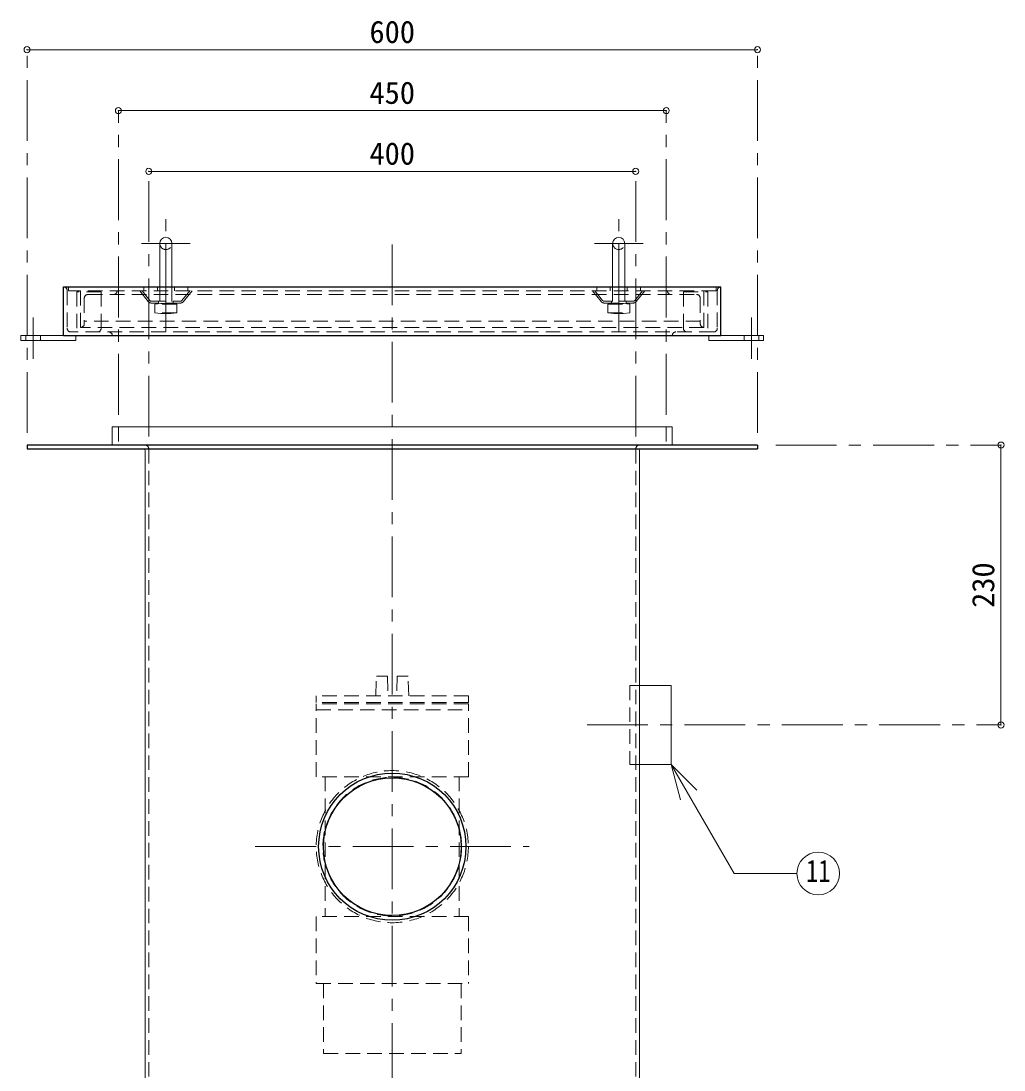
# Model space of a CAD drawing. Units: millimetres at full size, sheet at 1:10. Extents: x -2126 to 1924, y -1326 to 1484.
# Drawn here: x 19 to 826, y -830 to 33 of the extents above; entities that cross this region are included whole.
import ezdxf
from ezdxf.enums import TextEntityAlignment as Align

# ---------------------------------------------------------------- set-up
doc = ezdxf.new("R2010")
doc.units = ezdxf.units.MM
doc.header["$LTSCALE"] = 10
doc.header["$PDMODE"] = 32
doc.header["$PDSIZE"] = 5
doc.linetypes.add('CHAIN1', pattern=[8, 5, -1, 1, -1])
doc.linetypes.add('DASHED1', pattern=[1.8, 1.2, -0.6])
doc.layers.add('0-0_ﾚｲﾔ1', color=4, linetype='Continuous', lineweight=9)
doc.styles.add('ＭＳ ゴシック', font='')
doc.styles.get('ＭＳ ゴシック').set_extended_font_data('MS Gothic')

msp = doc.modelspace()

# ---------------------------------------------------------------- linework, layer by layer
at = {"layer": '0-0_ﾚｲﾔ1'}
for p, q in [((23.78, 9.05), (623.78, 9.05)), ((548.78, -40.95), (98.78, -40.95)), ((523.78, -90.95), (123.78, -90.95)), ((132.78, -150.15), (132.78, -185.95)), ((142.78, -150.15), (142.78, -185.95)), ((504.78, -150.15), (504.78, -185.95)), ((514.78, -150.15), (514.78, -185.95)), ((53.78, -225.95), (18.78, -225.95)), ((18.78, -229.95), (18.78, -225.95)), ((63.78, -229.95), (18.78, -229.95)), ((63.78, -229.95), (63.78, -225.95)), ((583.78, -229.95), (583.78, -225.95)), ((593.78, -225.95), (628.78, -225.95)), ((823.78, -315.95), (823.78, -545.95)), ((526.78, -578.45), (552.78, -578.45))]:
    msp.add_line(p, q, dxfattribs=at)
at = {"layer": '0-0_ﾚｲﾔ1', "linetype": 'CHAIN1'}
for p, q in [((23.78, -305.95), (23.78, 9.05)), ((623.78, -305.95), (623.78, 9.05)), ((98.78, -290.95), (98.78, -40.95)), ((548.78, -290.95), (548.78, -40.95)), ((123.78, -308.95), (123.78, -90.95)), ((523.78, -308.95), (523.78, -90.95)), ((137.78, -200.15), (137.78, -130.15)), ((509.78, -200.15), (509.78, -130.15)), ((117.78, -150.15), (157.78, -150.15)), ((323.78, -150.95), (323.78, -1053.95)), ((529.78, -150.15), (489.78, -150.15)), ((28.78, -244.95), (28.78, -210.95)), ((137.78, -222.65), (137.78, -207.15)), ((509.78, -222.65), (509.78, -207.15)), ((618.78, -244.95), (618.78, -210.95)), ((638.78, -315.95), (823.78, -315.95)), ((483.78, -545.95), (823.78, -545.95)), ((211.28, -645.95), (436.28, -645.95))]:
    msp.add_line(p, q, dxfattribs=at)
at = {"layer": '0-0_ﾚｲﾔ1', "color": 5, "lineweight": 25}
for p, q in [((53.78, -185.95), (593.78, -185.95)), ((53.78, -225.95), (53.78, -185.95)), ((593.78, -225.95), (593.78, -185.95)), ((53.78, -225.95), (593.78, -225.95)), ((23.78, -315.95), (23.78, -318.95)), ((623.78, -315.95), (23.78, -315.95)), ((23.78, -318.95), (623.78, -318.95)), ((623.78, -315.95), (623.78, -318.95))]:
    msp.add_line(p, q, dxfattribs=at)
at = {"layer": '0-0_ﾚｲﾔ1', "color": 7, "linetype": 'DASHED1', "lineweight": 18}
for p, q in [((56.78, -188.95), (56.78, -219.95)), ((590.78, -188.95), (590.78, -219.95)), ((587.78, -222.95), (59.78, -222.95))]:
    msp.add_line(p, q, dxfattribs=at)
at = {"layer": '0-0_ﾚｲﾔ1', "linetype": 'DASHED1'}
for p, q in [((57.78, -185.95), (57.78, -189.15)), ((589.78, -189.15), (57.78, -189.15)), ((67.78, -189.15), (67.78, -222.95)), ((123.38, -198.03), (116.28, -189.15)), ((124.55, -197.09), (118.21, -189.15)), ((119.78, -185.95), (119.78, -189.15)), ((130.78, -185.95), (130.78, -189.15)), ((132.78, -185.95), (132.78, -199.75)), ((142.78, -185.95), (142.78, -199.75)), ((144.78, -185.95), (144.78, -189.15)), ((151.01, -197.09), (157.36, -189.15)), ((152.19, -198.03), (159.28, -189.15)), ((155.78, -185.95), (155.78, -189.15)), ((495.38, -198.03), (488.28, -189.15)), ((496.55, -197.09), (490.21, -189.15)), ((491.78, -185.95), (491.78, -189.15)), ((502.78, -185.95), (502.78, -189.15)), ((504.78, -185.95), (504.78, -199.75)), ((514.78, -185.95), (514.78, -199.75)), ((516.78, -185.95), (516.78, -189.15)), ((523.01, -197.09), (529.36, -189.15)), ((524.19, -198.03), (531.28, -189.15)), ((527.78, -185.95), (527.78, -189.15)), ((579.78, -189.15), (579.78, -222.95)), ((589.78, -185.95), (589.78, -189.15)), ((70.78, -195.15), (70.78, -216.15)), ((73.78, -192.15), (573.78, -192.15)), ((84.58, -219.95), (84.58, -189.95)), ((125.73, -197.65), (149.84, -197.65)), ((131.78, -197.65), (131.78, -199.15)), ((143.78, -197.65), (143.78, -199.15)), ((521.84, -197.65), (497.73, -197.65)), ((503.78, -197.65), (503.78, -199.15)), ((515.78, -197.65), (515.78, -199.15)), ((562.98, -219.95), (562.98, -189.95)), ((576.78, -195.15), (576.78, -216.15)), ((149.84, -199.15), (125.73, -199.15)), ((128.78, -200.15), (133.78, -199.65)), ((128.78, -207.15), (128.78, -200.15)), ((146.78, -200.15), (128.78, -200.15)), ((133.78, -199.65), (137.78, -200.15)), ((141.78, -199.65), (133.78, -199.65)), ((137.78, -200.15), (141.78, -199.65)), ((137.78, -200.15), (137.78, -207.15)), ((141.78, -199.65), (146.78, -200.15)), ((146.78, -207.15), (146.78, -200.15)), ((497.73, -199.15), (521.84, -199.15)), ((505.78, -199.65), (500.78, -200.15)), ((500.78, -200.15), (518.78, -200.15)), ((500.78, -207.15), (500.78, -200.15)), ((505.78, -199.65), (513.78, -199.65)), ((509.78, -200.15), (505.78, -199.65)), ((513.78, -199.65), (509.78, -200.15)), ((509.78, -200.15), (509.78, -207.15)), ((518.78, -200.15), (513.78, -199.65)), ((518.78, -207.15), (518.78, -200.15)), ((576.78, -214.15), (70.78, -214.15)), ((133.78, -207.65), (128.78, -207.15)), ((146.78, -207.15), (128.78, -207.15)), ((137.78, -207.15), (133.78, -207.65)), ((141.78, -207.65), (133.78, -207.65)), ((141.78, -207.65), (137.78, -207.15)), ((146.78, -207.15), (141.78, -207.65)), ((500.78, -207.15), (505.78, -207.65)), ((500.78, -207.15), (518.78, -207.15)), ((505.78, -207.65), (509.78, -207.15)), ((505.78, -207.65), (513.78, -207.65)), ((509.78, -207.15), (513.78, -207.65)), ((513.78, -207.65), (518.78, -207.15)), ((579.78, -219.15), (67.78, -219.15)), ((22.78, -229.95), (22.78, -225.95)), ((34.78, -229.95), (34.78, -225.95)), ((612.78, -229.95), (612.78, -225.95)), ((624.78, -229.95), (624.78, -225.95)), ((98.78, -300.95), (98.78, -315.95)), ((548.78, -300.95), (548.78, -315.95)), ((123.78, -318.95), (123.78, -1015.95)), ((523.78, -318.95), (523.78, -1015.95)), ((310.28, -521.95), (310.78, -505.95)), ((319.78, -505.95), (310.78, -505.95)), ((319.78, -505.95), (320.28, -521.95)), ((327.78, -505.95), (327.28, -521.95)), ((327.78, -505.95), (336.78, -505.95)), ((337.28, -521.95), (336.78, -505.95)), ((518.78, -513.45), (526.78, -513.45)), ((386.28, -521.95), (261.28, -521.95)), ((386.28, -527.45), (386.28, -521.95)), ((261.28, -588.45), (261.28, -528.45)), ((386.28, -528.45), (261.28, -528.45)), ((261.28, -533.45), (386.28, -533.45)), ((386.28, -588.45), (386.28, -528.45)), ((386.28, -588.45), (261.28, -588.45)), ((268.78, -588.45), (268.78, -703.45)), ((378.78, -588.45), (378.78, -703.45)), ((386.28, -703.45), (386.28, -758.45)), ((261.28, -758.45), (386.28, -758.45)), ((380.28, -758.45), (380.28, -815.95))]:
    msp.add_line(p, q, dxfattribs=at)
at = {"layer": '0-0_ﾚｲﾔ1', "color": 7, "lineweight": 18}
for p, q in [((93.78, -300.95), (93.78, -315.95)), ((553.78, -300.95), (93.78, -300.95)), ((553.78, -300.95), (553.78, -315.95)), ((120.78, -320.45), (120.78, -1018.95)), ((526.78, -320.45), (526.78, -1018.95)), ((552.75, -578.42), (573.96, -599.63)), ((552.75, -578.42), (560.51, -607.4)), ((552.75, -578.42), (604.49, -668.03)), ((656.22, -668.03), (604.49, -668.03))]:
    msp.add_line(p, q, dxfattribs=at)
at = {"layer": '0-0_ﾚｲﾔ1', "linetype": 'DASHED1'}
for points in [[(84.58, -189.95), (64.58, -189.95), (64.58, -222.95)], [(562.98, -189.95), (582.98, -189.95), (582.98, -222.95)], [(518.78, -513.45), (518.78, -578.45), (526.78, -578.45)], [(386.28, -527.45), (261.28, -527.45), (261.28, -521.95)], [(386.28, -703.45), (261.28, -703.45), (261.28, -758.45)], [(267.28, -758.45), (267.28, -815.95), (380.28, -815.95)]]:
    msp.add_lwpolyline(points, dxfattribs=at)
at = {"layer": '0-0_ﾚｲﾔ1'}
for points in [[(583.78, -229.95), (628.78, -229.95), (628.78, -225.95)], [(526.78, -513.45), (552.78, -513.45), (552.78, -578.45)]]:
    msp.add_lwpolyline(points, dxfattribs=at)
at = {"layer": '0-0_ﾚｲﾔ1', "linetype": 'DASHED1'}
for radius in [62.5, 57]:
    msp.add_circle((323.78, -645.95), radius, dxfattribs=at)
at = {"layer": '0-0_ﾚｲﾔ1', "color": 5, "lineweight": 25}
for radius in [60.5, 56.6]:
    msp.add_circle((323.78, -645.95), radius, dxfattribs=at)
at = {"layer": '0-0_ﾚｲﾔ1', "color": 7, "lineweight": 18}
msp.add_circle((673.72, -668.03), 17.5, dxfattribs=at)
at = {"layer": '0-0_ﾚｲﾔ1'}
for centre in [(137.78, -150.15), (509.78, -150.15)]:
    msp.add_arc(centre, 5, 0, 180, dxfattribs=at)
at = {"layer": '0-0_ﾚｲﾔ1', "linetype": 'DASHED1'}
for centre, radius, start, end in [((137.78, -150.15), 5, 180, 0), ((509.78, -150.15), 5, 180, 0), ((94.78, -189.15), 3, 270, 0), ((552.78, -189.15), 3, 180, 270), ((73.78, -195.15), 3, 90, 180), ((125.73, -196.15), 3, 218.65981, 270), ((125.73, -196.15), 1.5, 218.65981, 270), ((149.84, -196.15), 1.5, 270, 321.34019), ((149.84, -196.15), 3, 270, 321.34019), ((497.73, -196.15), 3, 218.65981, 270), ((497.73, -196.15), 1.5, 218.65981, 270), ((521.84, -196.15), 1.5, 270, 321.34019), ((521.84, -196.15), 3, 270, 321.34019), ((573.78, -195.15), 3, 0, 90), ((67.78, -216.15), 3, 270, 0), ((81.58, -219.95), 3, 270, 0), ((565.98, -219.95), 3, 180, 270), ((579.78, -216.15), 3, 180, 270), ((120.78, -318.95), 3, 0, 90), ((526.78, -318.95), 3, 90, 180)]:
    msp.add_arc(centre, radius, start, end, dxfattribs=at)
at = {"layer": '0-0_ﾚｲﾔ1', "color": 7, "linetype": 'DASHED1', "lineweight": 18}
for centre, start, end in [((53.78, -188.95), 0, 90), ((593.78, -188.95), 90, 180), ((59.78, -219.95), 180, 270), ((90.78, -225.95), 0, 90), ((556.78, -225.95), 90, 180), ((587.78, -219.95), 270, 0)]:
    msp.add_arc(centre, 3, start, end, dxfattribs=at)
at = {"layer": '0-0_ﾚｲﾔ1', "color": 7, "lineweight": 18}
for centre, start, end in [((119.28, -320.45), 0, 90), ((528.28, -320.45), 90, 180)]:
    msp.add_arc(centre, 1.5, start, end, dxfattribs=at)
at = {"layer": '0-0_ﾚｲﾔ1', "color": 1}
for p in [(23.78, 9.05), (623.78, 9.05), (98.78, -40.95), (548.78, -40.95), (123.78, -90.95), (523.78, -90.95), (823.78, -315.95), (823.78, -545.95)]:
    msp.add_point(p, dxfattribs=at)

# ---------------------------------------------------------------- texts
at = {"layer": '0-0_ﾚｲﾔ1', "color": 7, "style": 'ＭＳ ゴシック'}
for s, p in [('600', (305.03, 9.05)), ('450', (305.03, -40.95)), ('400', (305.03, -90.95))]:
    msp.add_text(s, height=18.33, dxfattribs=at).set_placement(p, align=Align.BOTTOM_LEFT)
msp.add_text('230', height=18.33, rotation=90, dxfattribs=at).set_placement((823.78, -449.7), align=Align.BOTTOM_LEFT)
at = {"layer": '0-0_ﾚｲﾔ1', "color": 7, "style": 'ＭＳ ゴシック', "width": 0.8}
msp.add_text('11', height=18.33, dxfattribs=at).set_placement((663.72, -680.53), align=Align.BOTTOM_LEFT)

doc.saveas('drawing.dxf')
